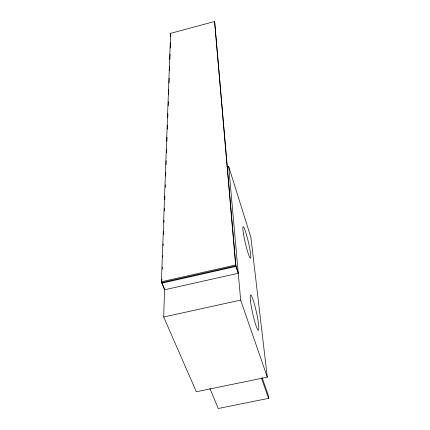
<?xml version="1.0" encoding="UTF-8"?>
<svg xmlns="http://www.w3.org/2000/svg" width="430" height="430" viewBox="0 0 430 430"><rect width="100%" height="100%" fill="white"/><g stroke="black" fill="none" stroke-linecap="round" stroke-linejoin="round"><path stroke-width="0.64" d="M227.427 166.878L228.717 166.566L250.9 237.387L267.293 377.169L196.333 391.746L163.69 317.017L164.545 289.798L161.417 281.768L170.597 33.352L214.613 21.5L235.952 266.433L238.258 273.249L164.545 289.798M161.841 280.596L161.895 279.258M162.255 269.201L162.33 267.191M162.696 257.14L162.744 255.802M163.11 245.75L163.185 243.74M163.524 234.355L163.62 231.679M163.959 222.294L164.034 220.284M164.373 210.899L164.475 208.222M164.787 199.509L164.91 196.161M165.227 187.448L165.324 184.766M165.641 176.053L165.765 172.704M166.055 164.663L166.2 160.643M166.496 152.596L166.614 149.248M166.91 141.207L167.055 137.186M167.345 129.145L167.49 125.125M167.759 117.75L167.904 113.73M168.2 105.689L168.345 101.668M168.614 94.294L168.78 89.607M169.028 82.904L169.194 78.212M169.463 70.843L169.635 66.15M169.877 59.447L170.07 54.089M170.291 48.058L170.484 42.694M170.705 36.663L170.597 33.352M161.417 281.768L235.613 264.998L214.613 21.5M161.771 282.607L235.903 265.858M161.75 283.187L235.952 266.433M163.69 317.017L240.66 300.097L228.717 166.566M262.042 377.502L268.191 394.982L268.583 398.352L218.29 408.5L209.835 388.322M162.024 283.209L164.566 289.218M261.531 378.362L268.583 398.352M240.66 300.097L267.293 377.169M235.613 264.998L238.209 272.674M250.427 300.608A18.119 1.951 77.6 0 0 257.828 329.864A18.119 1.951 77.6 0 0 255.259 307.31A18.119 1.951 77.6 0 0 250.427 300.608M243.477 233.823A16.168 1.591 76.9 0 0 250.346 258.156A16.168 1.591 76.9 0 0 246.637 235.28A16.168 1.591 76.9 0 0 243.477 233.823"/></g></svg>
